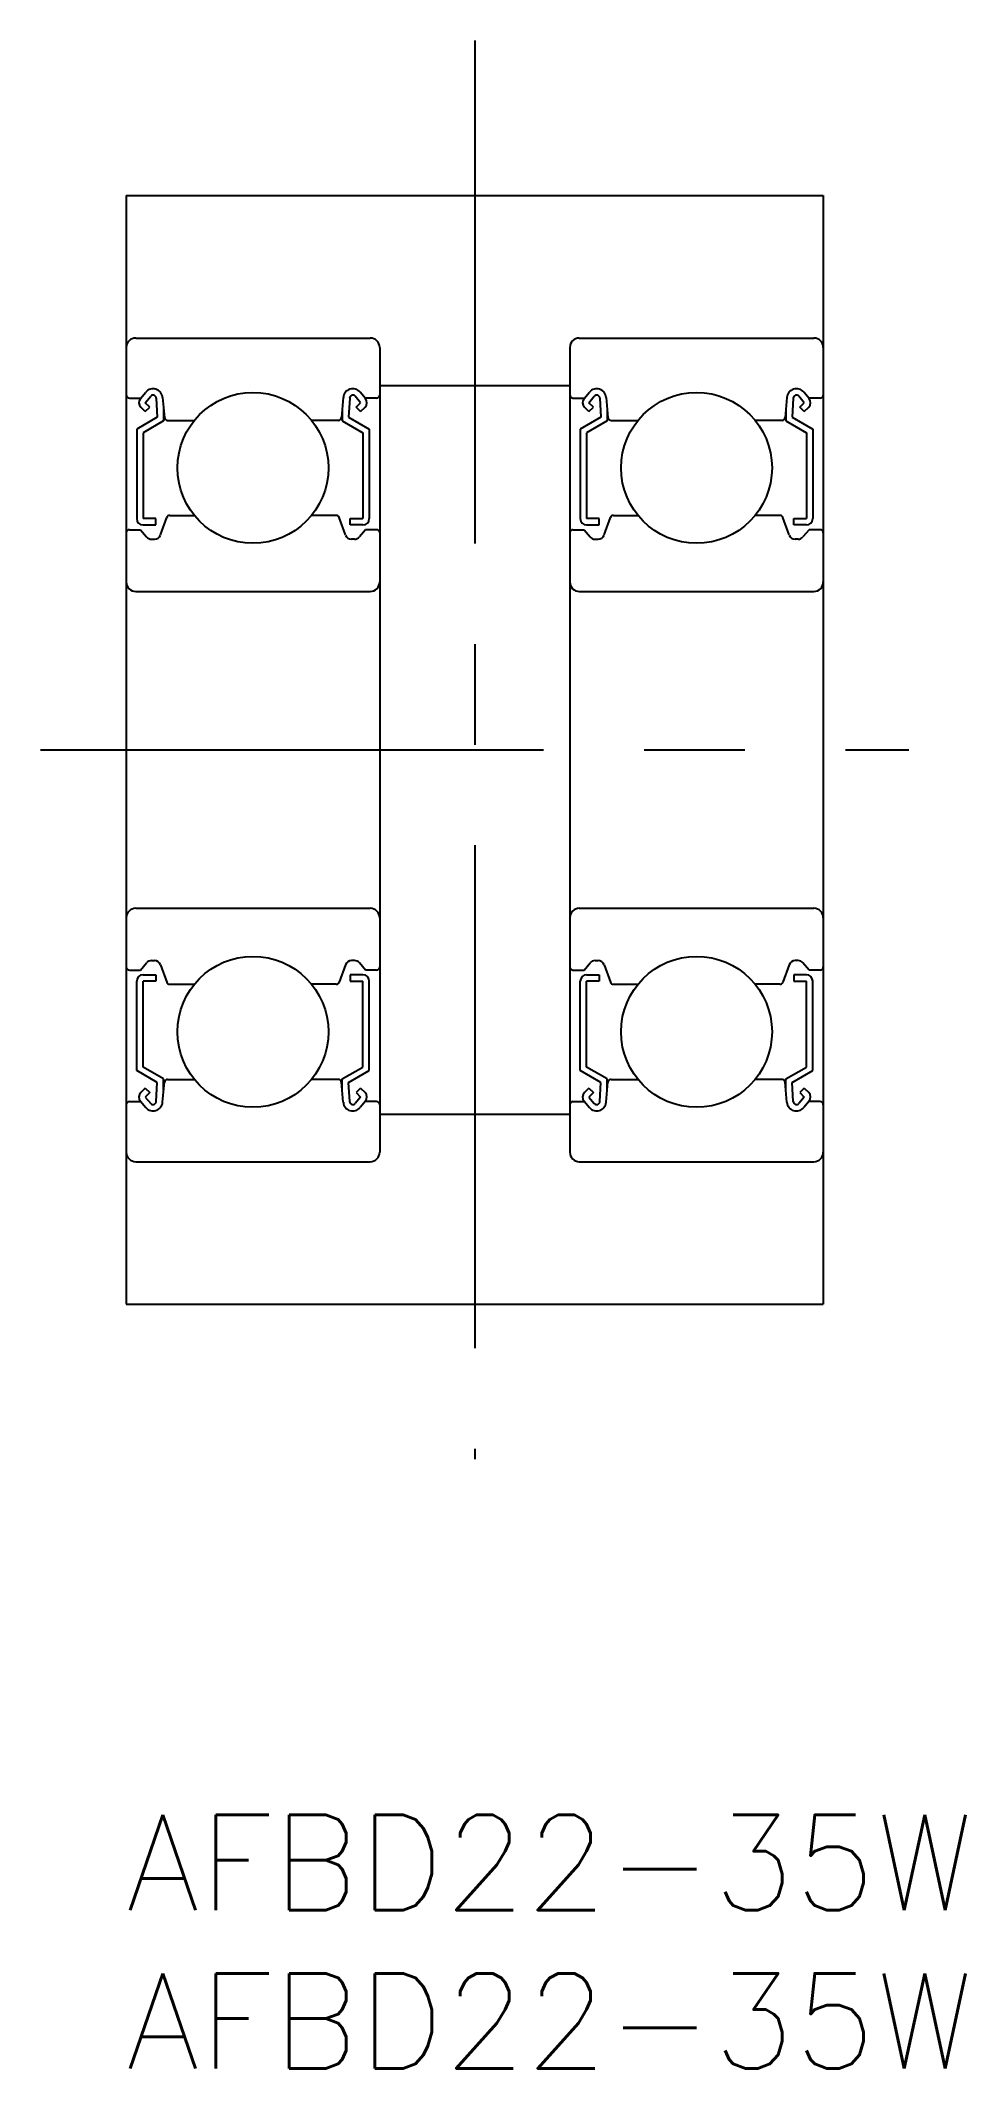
# Model space of a CAD drawing. Extents: x -2.7 to 26.5, y -8 to 56.
import ezdxf

# ---------------------------------------------------------------- set-up
doc = ezdxf.new("R2010")
doc.units = 0
doc.header["$LTSCALE"] = 0.5
doc.linetypes.add('CENTER', pattern=[50.8, 31.75, -6.35, 6.35, -6.35])
doc.layers.get('0').update_dxf_attribs({"linetype": 'CONTINUOUS'})
doc.layers.add('CENTER', color=1, linetype='CENTER')
doc.styles.get("Standard").update_dxf_attribs({"font": 'txt.shx', "height": 3, "bigfont": 'bigfont.shx'})

# ---------------------------------------------------------------- blocks, each defined once
blk = doc.blocks.new('*U8')
at = {"color": 7, "linetype": 'CONTINUOUS'}
blk.add_text('AFBD22-35W', height=3, dxfattribs=at).set_placement((0, -3))
blk = doc.blocks.new('*U9')
at = {"color": 7, "linetype": 'CONTINUOUS'}
blk.add_text('AFBD22-35W', height=3, dxfattribs=at).set_placement((0, -8))

msp = doc.modelspace()

# ---------------------------------------------------------------- linework, layer by layer
at = {"color": 7, "linetype": 'CONTINUOUS'}
for p, q in [((0, 51.119), (22, 51.119)), ((0, 51.119), (0, 16.119)), ((22, 51.119), (22, 16.119)), ((0.3, 46.619), (7.7, 46.619)), ((8, 46.319), (8, 20.919)), ((14, 46.319), (14, 20.919)), ((14.3, 46.619), (21.7, 46.619)), ((0.448, 44.705), (0.619, 44.91)), ((7.552, 44.705), (7.381, 44.91)), ((8, 45.119), (14, 45.119)), ((14.448, 44.705), (14.619, 44.91)), ((21.552, 44.705), (21.381, 44.91)), ((0.1, 44.719), (0.46, 44.719)), ((0.602, 44.294), (0.46, 44.436)), ((0.602, 44.577), (0.772, 44.779)), ((0.743, 44.436), (0.602, 44.577)), ((0.602, 44.294), (0.743, 44.436)), ((0.948, 44.72), (0.981, 44.12)), ((1.148, 44.743), (1.203, 44.11)), ((1.181, 44.365), (1.181, 44.004)), ((6.852, 44.743), (6.797, 44.11)), ((6.819, 44.365), (6.819, 44.004)), ((7.052, 44.72), (7.019, 44.12)), ((7.398, 44.577), (7.228, 44.779)), ((7.257, 44.436), (7.398, 44.577)), ((7.398, 44.294), (7.257, 44.436)), ((7.398, 44.294), (7.54, 44.436)), ((7.9, 44.719), (7.54, 44.719)), ((14.1, 44.719), (14.46, 44.719)), ((14.602, 44.294), (14.46, 44.436)), ((14.602, 44.577), (14.772, 44.779)), ((14.743, 44.436), (14.602, 44.577)), ((14.602, 44.294), (14.743, 44.436)), ((14.948, 44.72), (14.981, 44.12)), ((15.148, 44.743), (15.203, 44.11)), ((15.181, 44.365), (15.181, 44.004)), ((20.852, 44.743), (20.797, 44.11)), ((20.819, 44.365), (20.819, 44.004)), ((21.052, 44.72), (21.019, 44.12)), ((21.398, 44.577), (21.228, 44.779)), ((21.257, 44.436), (21.398, 44.577)), ((21.398, 44.294), (21.257, 44.436)), ((21.398, 44.294), (21.54, 44.436)), ((21.9, 44.719), (21.54, 44.719)), ((0.981, 44.12), (0.331, 43.744)), ((0.331, 43.744), (0.331, 40.919)), ((1.181, 44.004), (0.531, 43.629)), ((0.531, 43.629), (0.531, 40.919)), ((1.303, 44.019), (2.151, 44.019)), ((6.697, 44.019), (5.849, 44.019)), ((6.819, 44.004), (7.469, 43.629)), ((7.019, 44.12), (7.669, 43.744)), ((7.469, 43.629), (7.469, 40.919)), ((7.669, 43.744), (7.669, 40.919)), ((14.981, 44.12), (14.331, 43.744)), ((14.331, 43.744), (14.331, 40.919)), ((15.181, 44.004), (14.531, 43.629)), ((14.531, 43.629), (14.531, 40.919)), ((15.303, 44.019), (16.151, 44.019)), ((20.697, 44.019), (19.849, 44.019)), ((20.819, 44.004), (21.469, 43.629)), ((21.019, 44.12), (21.669, 43.744)), ((21.469, 43.629), (21.469, 40.919)), ((21.669, 43.744), (21.669, 40.919)), ((1.374, 41.019), (2.151, 41.019)), ((6.626, 41.019), (5.849, 41.019)), ((15.374, 41.019), (16.151, 41.019)), ((20.626, 41.019), (19.849, 41.019)), ((0.1, 40.569), (0.45, 40.569)), ((0.45, 40.569), (0.642, 40.341)), ((0.931, 40.919), (0.531, 40.919)), ((0.531, 40.719), (0.931, 40.719)), ((0.931, 40.719), (0.931, 40.919)), ((1.079, 40.401), (1.28, 40.953)), ((6.921, 40.401), (6.72, 40.953)), ((7.069, 40.719), (7.069, 40.919)), ((7.069, 40.919), (7.469, 40.919)), ((7.469, 40.719), (7.069, 40.719)), ((7.55, 40.569), (7.358, 40.341)), ((7.9, 40.569), (7.55, 40.569)), ((14.1, 40.569), (14.45, 40.569)), ((14.45, 40.569), (14.642, 40.341)), ((14.931, 40.919), (14.531, 40.919)), ((14.531, 40.719), (14.931, 40.719)), ((14.931, 40.719), (14.931, 40.919)), ((15.079, 40.401), (15.28, 40.953)), ((20.921, 40.401), (20.72, 40.953)), ((21.069, 40.719), (21.069, 40.919)), ((21.069, 40.919), (21.469, 40.919)), ((21.469, 40.719), (21.069, 40.719)), ((21.55, 40.569), (21.358, 40.341)), ((21.9, 40.569), (21.55, 40.569)), ((0.795, 40.269), (0.891, 40.269)), ((7.205, 40.269), (7.109, 40.269)), ((14.795, 40.269), (14.891, 40.269)), ((21.205, 40.269), (21.109, 40.269)), ((0.3, 38.619), (7.7, 38.619)), ((14.3, 38.619), (21.7, 38.619)), ((0.3, 28.619), (7.7, 28.619)), ((14.3, 28.619), (21.7, 28.619)), ((0.45, 26.669), (0.642, 26.898)), ((0.795, 26.969), (0.891, 26.969)), ((7.205, 26.969), (7.109, 26.969)), ((7.55, 26.669), (7.358, 26.898)), ((14.45, 26.669), (14.642, 26.898)), ((14.795, 26.969), (14.891, 26.969)), ((21.205, 26.969), (21.109, 26.969)), ((21.55, 26.669), (21.358, 26.898)), ((0.1, 26.669), (0.45, 26.669)), ((0.331, 23.494), (0.331, 26.319)), ((0.531, 26.519), (0.931, 26.519)), ((0.531, 23.609), (0.531, 26.319)), ((0.931, 26.319), (0.531, 26.319)), ((0.931, 26.519), (0.931, 26.319)), ((1.079, 26.837), (1.28, 26.285)), ((6.921, 26.837), (6.72, 26.285)), ((7.069, 26.519), (7.069, 26.319)), ((7.469, 26.519), (7.069, 26.519)), ((7.069, 26.319), (7.469, 26.319)), ((7.469, 23.609), (7.469, 26.319)), ((7.9, 26.669), (7.55, 26.669)), ((7.669, 23.494), (7.669, 26.319)), ((14.1, 26.669), (14.45, 26.669)), ((14.331, 23.494), (14.331, 26.319)), ((14.531, 26.519), (14.931, 26.519)), ((14.531, 23.609), (14.531, 26.319)), ((14.931, 26.319), (14.531, 26.319)), ((14.931, 26.519), (14.931, 26.319)), ((15.079, 26.837), (15.28, 26.285)), ((20.921, 26.837), (20.72, 26.285)), ((21.069, 26.519), (21.069, 26.319)), ((21.469, 26.519), (21.069, 26.519)), ((21.069, 26.319), (21.469, 26.319)), ((21.469, 23.609), (21.469, 26.319)), ((21.9, 26.669), (21.55, 26.669)), ((21.669, 23.494), (21.669, 26.319)), ((1.374, 26.219), (2.151, 26.219)), ((6.626, 26.219), (5.849, 26.219)), ((15.374, 26.219), (16.151, 26.219)), ((20.626, 26.219), (19.849, 26.219)), ((0.981, 23.118), (0.331, 23.494)), ((1.181, 23.234), (0.531, 23.609)), ((0.948, 22.518), (0.981, 23.118)), ((1.148, 22.495), (1.203, 23.128)), ((1.181, 22.873), (1.181, 23.234)), ((1.303, 23.219), (2.151, 23.219)), ((6.697, 23.219), (5.849, 23.219)), ((6.852, 22.495), (6.797, 23.128)), ((6.819, 23.234), (7.469, 23.609)), ((6.819, 22.873), (6.819, 23.234)), ((7.019, 23.118), (7.669, 23.494)), ((7.052, 22.518), (7.019, 23.118)), ((14.981, 23.118), (14.331, 23.494)), ((15.181, 23.234), (14.531, 23.609)), ((14.948, 22.518), (14.981, 23.118)), ((15.148, 22.495), (15.203, 23.128)), ((15.181, 22.873), (15.181, 23.234)), ((15.303, 23.219), (16.151, 23.219)), ((20.697, 23.219), (19.849, 23.219)), ((20.852, 22.495), (20.797, 23.128)), ((20.819, 23.234), (21.469, 23.609)), ((20.819, 22.873), (20.819, 23.234)), ((21.019, 23.118), (21.669, 23.494)), ((21.052, 22.518), (21.019, 23.118)), ((0.1, 22.519), (0.46, 22.519)), ((0.448, 22.533), (0.619, 22.328)), ((0.602, 22.944), (0.46, 22.803)), ((0.602, 22.944), (0.743, 22.802)), ((0.743, 22.802), (0.602, 22.661)), ((0.602, 22.661), (0.772, 22.459)), ((7.398, 22.661), (7.228, 22.459)), ((7.398, 22.944), (7.257, 22.802)), ((7.257, 22.802), (7.398, 22.661)), ((7.552, 22.533), (7.381, 22.328)), ((7.398, 22.944), (7.54, 22.803)), ((7.9, 22.519), (7.54, 22.519)), ((14.1, 22.519), (14.46, 22.519)), ((14.448, 22.533), (14.619, 22.328)), ((14.602, 22.944), (14.46, 22.803)), ((14.602, 22.944), (14.743, 22.802)), ((14.743, 22.802), (14.602, 22.661)), ((14.602, 22.661), (14.772, 22.459)), ((21.398, 22.661), (21.228, 22.459)), ((21.398, 22.944), (21.257, 22.802)), ((21.257, 22.802), (21.398, 22.661)), ((21.552, 22.533), (21.381, 22.328)), ((21.398, 22.944), (21.54, 22.803)), ((21.9, 22.519), (21.54, 22.519)), ((8, 22.119), (14, 22.119)), ((0.3, 20.619), (7.7, 20.619)), ((14.3, 20.619), (21.7, 20.619)), ((0, 16.119), (22, 16.119))]:
    msp.add_line(p, q, dxfattribs=at)
for centre in [(4, 42.519), (18, 42.519), (4, 24.719), (18, 24.719)]:
    msp.add_circle(centre, 2.381, dxfattribs=at)
for centre, radius, start, end in [((0.3, 46.319), 0.3, 90, 180), ((7.7, 46.319), 0.3, 0, 90), ((14.3, 46.319), 0.3, 90, 180), ((21.7, 46.319), 0.3, 0, 90), ((0.1, 44.819), 0.1, 180, 270), ((0.849, 44.717), 0.3, 4.93539, 140.13695), ((0.849, 44.715), 0.1, 3.10166, 139.95027), ((7.151, 44.717), 0.3, 39.86305, 175.06461), ((7.151, 44.715), 0.1, 40.04973, 176.89834), ((7.9, 44.819), 0.1, 270, 0), ((14.1, 44.819), 0.1, 180, 270), ((14.849, 44.717), 0.3, 4.93539, 140.13695), ((14.849, 44.715), 0.1, 3.10166, 139.95027), ((21.151, 44.717), 0.3, 39.86305, 175.06461), ((21.151, 44.715), 0.1, 40.04973, 176.89834), ((21.9, 44.819), 0.1, 270, 0), ((0.602, 44.577), 0.2, 140.13695, 225.00202), ((7.398, 44.577), 0.2, 314.99798, 39.86305), ((14.602, 44.577), 0.2, 140.13695, 225.00202), ((21.398, 44.577), 0.2, 314.99798, 39.86305), ((1.303, 44.119), 0.1, 184.93539, 270), ((6.697, 44.119), 0.1, 270, 355.06461), ((15.303, 44.119), 0.1, 184.93539, 270), ((20.697, 44.119), 0.1, 270, 355.06461), ((1.374, 40.919), 0.1, 90, 159.99156), ((6.626, 40.919), 0.1, 20.00844, 90), ((15.374, 40.919), 0.1, 90, 159.99156), ((20.626, 40.919), 0.1, 20.00844, 90), ((0.1, 40.469), 0.1, 90, 180.81025), ((0.531, 40.919), 0.2, 180, 270), ((0.795, 40.469), 0.2, 219.97618, 270), ((0.891, 40.469), 0.2, 270, 339.99156), ((7.109, 40.469), 0.2, 200.00844, 270), ((7.205, 40.469), 0.2, 270, 320.02382), ((7.469, 40.919), 0.2, 270, 0), ((7.9, 40.469), 0.1, 359.18975, 90), ((14.1, 40.469), 0.1, 90, 180.81025), ((14.531, 40.919), 0.2, 180, 270), ((14.795, 40.469), 0.2, 219.97618, 270), ((14.891, 40.469), 0.2, 270, 339.99156), ((21.109, 40.469), 0.2, 200.00844, 270), ((21.205, 40.469), 0.2, 270, 320.02382), ((21.469, 40.919), 0.2, 270, 0), ((21.9, 40.469), 0.1, 359.18975, 90), ((0.3, 38.919), 0.3, 180, 270), ((7.7, 38.919), 0.3, 270, 0), ((14.3, 38.919), 0.3, 180, 270), ((21.7, 38.919), 0.3, 270, 0), ((0.3, 28.319), 0.3, 90, 180), ((7.7, 28.319), 0.3, 0, 90), ((14.3, 28.319), 0.3, 90, 180), ((21.7, 28.319), 0.3, 0, 90), ((0.795, 26.769), 0.2, 90, 140.02382), ((0.891, 26.769), 0.2, 20.00844, 90), ((7.109, 26.769), 0.2, 90, 159.99156), ((7.205, 26.769), 0.2, 39.97618, 90), ((14.795, 26.769), 0.2, 90, 140.02382), ((14.891, 26.769), 0.2, 20.00844, 90), ((21.109, 26.769), 0.2, 90, 159.99156), ((21.205, 26.769), 0.2, 39.97618, 90), ((0.1, 26.769), 0.1, 179.18975, 270), ((0.531, 26.319), 0.2, 90, 180), ((1.374, 26.319), 0.1, 200.00844, 270), ((6.626, 26.319), 0.1, 270, 339.99156), ((7.469, 26.319), 0.2, 0, 90), ((7.9, 26.769), 0.1, 270, 0.81025), ((14.1, 26.769), 0.1, 179.18975, 270), ((14.531, 26.319), 0.2, 90, 180), ((15.374, 26.319), 0.1, 200.00844, 270), ((20.626, 26.319), 0.1, 270, 339.99156), ((21.469, 26.319), 0.2, 0, 90), ((21.9, 26.769), 0.1, 270, 0.81025), ((1.303, 23.119), 0.1, 90, 175.06461), ((6.697, 23.119), 0.1, 4.93539, 90), ((15.303, 23.119), 0.1, 90, 175.06461), ((20.697, 23.119), 0.1, 4.93539, 90), ((0.1, 22.419), 0.1, 90, 180), ((0.602, 22.661), 0.2, 134.99798, 219.86305), ((0.849, 22.521), 0.3, 219.86305, 355.06461), ((0.849, 22.523), 0.1, 220.04973, 356.89834), ((7.151, 22.521), 0.3, 184.93539, 320.13695), ((7.151, 22.523), 0.1, 183.10166, 319.95027), ((7.398, 22.661), 0.2, 320.13695, 45.00202), ((7.9, 22.419), 0.1, 0, 90), ((14.1, 22.419), 0.1, 90, 180), ((14.602, 22.661), 0.2, 134.99798, 219.86305), ((14.849, 22.521), 0.3, 219.86305, 355.06461), ((14.849, 22.523), 0.1, 220.04973, 356.89834), ((21.151, 22.521), 0.3, 184.93539, 320.13695), ((21.151, 22.523), 0.1, 183.10166, 319.95027), ((21.398, 22.661), 0.2, 320.13695, 45.00202), ((21.9, 22.419), 0.1, 0, 90), ((0.3, 20.919), 0.3, 180, 270), ((7.7, 20.919), 0.3, 270, 0), ((14.3, 20.919), 0.3, 180, 270), ((21.7, 20.919), 0.3, 270, 0)]:
    msp.add_arc(centre, radius, start, end, dxfattribs=at)
at = {"layer": 'CENTER', "color": 1, "linetype": 'CENTER'}
for p, q in [((11, 56.007), (11, 11.231)), ((-2.703, 33.619), (24.703, 33.619))]:
    msp.add_line(p, q, dxfattribs=at)

# ---------------------------------------------------------------- block references
at = {"color": 7, "linetype": 'CONTINUOUS'}
for name in ['*U8', '*U9']:
    msp.add_blockref(name, (0, 0), dxfattribs=at)

doc.saveas('drawing.dxf')
